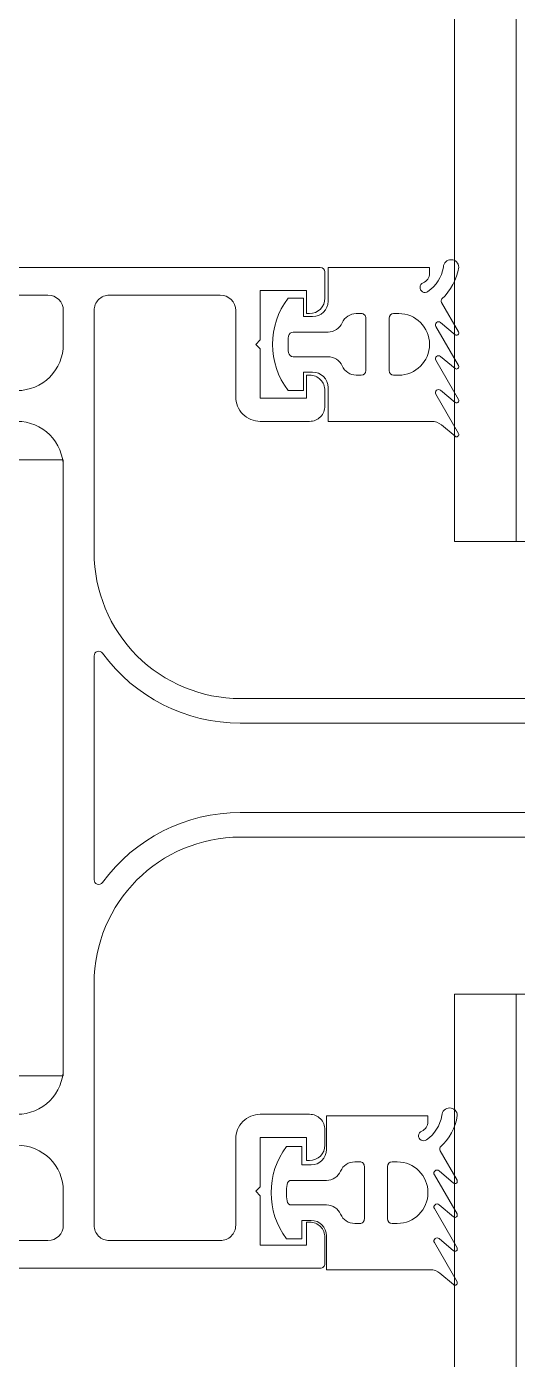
# Model space of a CAD drawing. Extents: x -1299 to 23780, y -3010 to 8106.
# Drawn here: x 16668.67 to 16671.86, y 1546.16 to 1554.81 of the extents above; entities that cross this region are included whole.
import ezdxf

# ---------------------------------------------------------------- set-up
doc = ezdxf.new("R2010")
doc.units = 0
doc.header["$LTSCALE"] = 25
doc.header["$MEASUREMENT"] = 0
doc.linetypes.add('DOT2', pattern=[0.125, 0, -0.125])
doc.linetypes.add('HIDDEN', pattern=[0.375, 0.25, -0.125])
doc.layers.get('0').update_dxf_attribs({"color": 9, "lineweight": 9})
for name, color, linetype, lineweight in [('10', 9, 'Continuous', 9), ('15', 9, 'Continuous', 9), ('20', 9, 'DOT2', 9), ('35', 9, 'Continuous', 9), ('40B', 9, 'Continuous', 9)]:
    doc.layers.add(name, color=color, linetype=linetype, lineweight=lineweight)

# ---------------------------------------------------------------- blocks, each defined once
blk = doc.blocks.new('*U492')
at = {"layer": '10'}
blk.add_line((-1.468840347965794, -18.9468617151615), (-1.468840347965794, -22.6988617151037), dxfattribs=at)
blk.add_lwpolyline([(-1.999999999970839, -10.40519760320785), (1.999999999970953, -10.40519760320785), (1.999999999970953, -16.40519760312054), (-1.999999999970839, -16.40519760312054)], close=True, dxfattribs=at)
for points in [[(-2.250000000013812, -16.10519760309671, 0.4142135623730951), (-1.950000000018178, -16.40519760309871), (5.68e-14, -16.40519760309871), (1.950000000018178, -16.40519760309871, 0.4142135623730951), (2.250000000013812, -16.10519760309671)], [(2.450000000022612, -16.10519760309671, 0.4142135623730284), (2.750000000018246, -16.40519760309871), (2.970000000022025, -16.40519760309871, 0.4142135623730951), (3.07000000002057, -16.30519760309744), (3.07000000002057, -15.65519760309235)], [(3.250000000022566, -15.53519760309518), (3.250000000022566, -16.60519760310126), (3.250000000022566, -18.07519760311334, -0.4142135623735391), (3.220000000029983, -18.10519760311126), (3.050000000025477, -18.10519760311126, -0.4142135623730951), (2.950000000026932, -18.00519760310999), (2.950000000026932, -17.98519760311501), (3.100000000024748, -17.98519760311501), (3.100000000024748, -17.68519760311028), (2.780000000022425, -17.68519760311028), (2.750000000018246, -17.6551976031069), (2.720000000013953, -17.68519760311028), (2.400000000023339, -17.68519760311028), (2.400000000023339, -17.98519760311501), (2.550000000021157, -17.98519760311501), (2.550000000021157, -18.00519760310999, -0.4142135623730951), (2.450000000022612, -18.10519760311126), (2.350000000024067, -18.10519760311126, -0.4142135623730951), (2.250000000013812, -18.00519760310999), (2.250000000013812, -17.68519760311028, -0.4142135623730951), (2.410000000020829, -17.52519760310679), (2.970000000022025, -17.52519760310679, 0.4142135623730951), (3.07000000002057, -17.42519760310552), (3.07000000002057, -16.70519760310253, 0.4142135623730951), (2.970000000022025, -16.60519760310126), (1.400000000014586, -16.60519760310126, 0.4142135623730951), (0.4500000000051046, -17.55519760310471), (0.4500000000051046, -20.23519760313138)], [(-0.4500000000051046, -20.23519760313138), (-0.4500000000051046, -17.55519760310471, 0.4142135623730951), (-1.400000000002876, -16.60519760310126), (-2.970000000021912, -16.60519760310126, 0.4142135623730951), (-3.070000000020456, -16.70519760310253), (-3.070000000020456, -17.42519760310552, 0.4142135623730951), (-2.970000000021912, -17.52519760310679), (-2.410000000009119, -17.52519760310679, -0.4142135623730951), (-2.250000000013812, -17.68519760310755), (-2.250000000013812, -18.00519760310999, -0.4142135623730284), (-2.350000000023953, -18.10519760311126), (-2.450000000010902, -18.10519760311126, -0.4142135623730284), (-2.550000000021043, -18.00519760310999), (-2.550000000021043, -17.98519760311228), (-2.40000000001163, -17.98519760311228), (-2.40000000001163, -17.68519760310755), (-2.720000000013953, -17.68519760310755), (-2.750000000018133, -17.6551976031069), (-2.780000000022425, -17.68519760310755), (-3.100000000024748, -17.68519760310482), (-3.100000000024748, -17.98519760310592), (-2.950000000026932, -17.98519760311228), (-2.950000000026932, -18.00519760310999, -0.4142135623730951), (-3.050000000013767, -18.10519760311126), (-3.220000000018274, -18.10519760311126, -0.4142135623735389), (-3.250000000022566, -18.07519760311334), (-3.250000000022566, -16.60519760310126), (-3.250000000022566, -15.53519760308972, -0.4142135623733171)], [(-3.070000000020456, -15.65519760309235), (-3.070000000020456, -16.30519760309744, 0.4142135623730951), (-2.970000000021912, -16.40519760309871), (-2.750000000018133, -16.40519760309871, 0.4142135623730506), (-2.450000000010902, -16.10519760309671)]]:
    blk.add_lwpolyline(points, format="xyb", dxfattribs=at)
for points in [[(0.2600000000055047, -19.905197603126, 0.4142135623730951), (0.2899999999980878, -19.87519760312807), (0.2899999999980878, -17.55519760310471, -0.2391816023823669), (0.7445145166836369, -16.65940812942244, 0.7252470296342042), (0.7267986928123378, -16.60519760310126), (5.68e-14, -16.60519760310126), (-0.7267986928123378, -16.60519760310126, 0.7252470296342604), (-0.7445145166836369, -16.65940812942244, -0.2391816023823647), (-0.2899999999980878, -17.55519760310471), (-0.2900000000096838, -19.87519760312807, 0.4142135623733171), (-0.2600000000055047, -19.905197603126), (5.68e-14, -19.905197603126)], [(-2.470000841030753, -18.12519784340657, -0.4142135623726288), (-2.570000841036574, -18.02519784340438), (-2.570000841036574, -17.96519784340671), (-2.450000841033954, -17.96519784340671), (-2.450000841033954, -17.86519784340453, 0.3333333333332321), (-3.050000841047051, -17.86519784340453), (-3.050000841047051, -17.96519784340671), (-2.930000841044432, -17.96519784340671), (-2.930000841044432, -18.02519784340438, -0.4142135623730951), (-3.030000841042976, -18.12519784340657), (-3.250000841051416, -18.12519784340657), (-3.250000841051416, -18.78467284872204), (-3.210521446608083, -18.78467284872204, 0.3076847592327314), (-3.15008207709053, -18.74359109725083, -1.128701775593258), (-3.093050200151822, -18.77457037768727, -0.2012120834861351), (-3.251295199175558, -18.87516656883054, 0.9785310008365528), (-3.250821673778602, -18.97519784343058, 0.1612998685772857), (-3.044731790725393, -18.86481259009997, -0.3075716929249019), (-3.022312757575321, -18.86316905927197), (-2.831753973625212, -18.97318822449051, 0.8390996311750223), (-2.812763306976023, -18.95055602928733), (-2.891905644590053, -18.85623786410906, -0.8390996311790603), (-2.866584755722044, -18.82606160383693), (-2.611753973616771, -18.97318822449051, 0.8390996311775001), (-2.592763306967583, -18.95055602928733), (-2.671905644581613, -18.85623786410906, -0.8390996311751685), (-2.64658475572088, -18.82606160383693), (-2.391753973615607, -18.97318822449051, 0.8390996311802112), (-2.372763306966419, -18.95055602928733), (-2.451905644573173, -18.85623786410906, -0.8390996311790603), (-2.42658475571244, -18.82606160383693), (-2.171753973607167, -18.97318822449051, 0.8390996311805551), (-2.152763306957979, -18.95055602928733), (-2.226605285339076, -18.8625545862651, -0.1763269807083487), (-2.250000841029589, -18.79827582529651), (-2.250000841029589, -18.12519784340657)], [(3.03884536107779, -18.11537302817123, -0.4142135623726288), (2.938845361071968, -18.01537302816905), (2.938845361071968, -17.95537302817138), (3.058845361074588, -17.95537302817138), (3.058845361074588, -17.85537302816919, 0.3333333333332321), (2.458845361061491, -17.85537302816919), (2.458845361061491, -17.95537302817138), (2.578845361064111, -17.95537302817138), (2.578845361064111, -18.01537302816905, -0.4142135623730951), (2.478845361065566, -18.11537302817123), (2.258845361057126, -18.11537302817123), (2.258845361057126, -18.7748480334867), (2.298324755500459, -18.7748480334867, 0.3076847592327314), (2.358764125018012, -18.73376628201549, -1.128701775593258), (2.415796001956721, -18.76474556245193, -0.2012120834861351), (2.257551002932984, -18.8653417535952, 0.9785310008365528), (2.25802452832994, -18.96537302819524, 0.1612998685772857), (2.46411441138315, -18.85498777486464, -0.3075716929249019), (2.486533444533222, -18.85334424403663), (2.677092228483331, -18.96336340925518, 0.8390996311750223), (2.696082895132519, -18.94073121405199), (2.616940557518489, -18.84641304887373, -0.8390996311790603), (2.642261446386498, -18.8162367886016), (2.897092228491771, -18.96336340925518, 0.8390996311775001), (2.916082895140959, -18.94073121405199), (2.836940557526929, -18.84641304887373, -0.8390996311751685), (2.862261446387662, -18.8162367886016), (3.117092228492936, -18.96336340925518, 0.8390996311802112), (3.136082895142124, -18.94073121405199), (3.056940557535369, -18.84641304887373, -0.8390996311790603), (3.082261446396103, -18.8162367886016), (3.337092228501377, -18.96336340925518, 0.8390996311805551), (3.356082895150564, -18.94073121405199), (3.282240916769467, -18.85272977102977, -0.1763269807083487), (3.258845361078954, -18.78845101006118), (3.258845361078954, -18.11537302817123)], [(-2.670000841035118, -18.12519784340657), (-2.670000841042394, -17.89859178779261, 0.3750467088369516), (-2.695946786983597, -17.86886697247064, 0.06787888806713), (-2.804054895097408, -17.86886697247064, 0.3750467088364983), (-2.830000841038612, -17.89859178779261), (-2.830000841038612, -18.12519784340657, -0.29821662669872), (-2.890000841043558, -18.21684935730627, 0.2982166266987449), (-2.950000841048507, -18.30850087120962), (-2.950000841048507, -18.34158685996408, 0.4142135623731131), (-2.920000841042393, -18.37158685996292), (-2.580000841038611, -18.37158685996292, 0.4142135623730951), (-2.550000841039775, -18.34158685996408), (-2.550000841039775, -18.30850087120962, 0.2982166266986086), (-2.610000841037447, -18.21684935730627, -0.2982166266982826)], [(2.838845361073424, -18.11537302817123), (2.838845361066148, -17.88876697255728, 0.3750467088369516), (2.812899415124945, -17.85904215723531, 0.06787888806713), (2.704791307011134, -17.85904215723531, 0.3750467088364983), (2.678845361069932, -17.88876697255728), (2.678845361069932, -18.11537302817123, -0.29821662669872), (2.618845361064984, -18.20702454207094, 0.2982166266987449), (2.558845361060036, -18.29867605597428), (2.558845361060036, -18.33176204472875, 0.4142135623731131), (2.588845361066148, -18.36176204472758), (2.928845361069931, -18.36176204472758, 0.4142135623730951), (2.958845361068767, -18.33176204472875), (2.958845361068767, -18.29867605597428, 0.2982166266986086), (2.898845361071096, -18.20702454207094, -0.2982166266982826)], [(2.558845361060036, -18.54176204472787), (2.558845361060036, -18.5748480334787, 0.9999999999999428), (2.958845361068767, -18.5748480334787), (2.958845361068767, -18.54176204472787, 0.4142135623731684), (2.928845361069931, -18.51176204472904), (2.588845361066148, -18.51176204472904, 0.4142135623730951)], [(-2.950000841048507, -18.55158685996321), (-2.950000841048507, -18.58467284871403, 0.9999999999999428), (-2.550000841039775, -18.58467284871403), (-2.550000841039775, -18.55158685996321, 0.4142135623731684), (-2.580000841038611, -18.52158685996437), (-2.920000841042393, -18.52158685996437, 0.4142135623730951)]]:
    blk.add_lwpolyline(points, format="xyb", close=True, dxfattribs=at)
at = {"layer": '15'}
for p, q in [((-1.468840347965794, -18.9468617151615), (-170.3011382848942, -18.9468617151615)), ((1.468840347965794, -18.9468617151615), (1.468840347965794, -22.6988617151037)), ((1.468840347965794, -18.9468617151615), (84.2274357585975, -18.9468617151615)), ((-1.468840347965794, -19.34686171515932), (-170.3011382848942, -19.34686171515932)), ((1.468840347965794, -19.34686171515932), (84.2274357585975, -19.34686171515932))]:
    blk.add_line(p, q, dxfattribs=at)
blk = doc.blocks.new('p-2. kat planı')
at = {"layer": '20', "linetype": 'HIDDEN'}
blk.add_lwpolyline([(16671.48666275984, 2158.025554581513, 0.152192309756974), (13054.42480239587, 1065.279036370582, 0.152192309756974)], format="xyb", dxfattribs=at)
at = {"layer": '40B'}
blk.add_lwpolyline([(13052.49999999928, 1837.500000004656), (13052.49999999928, 1065.502548781358), (13054.42480239587, 1065.502548781358, -0.1521855926196576), (16671.44686171444, 2158.21095216628), (16671.44686171444, 2226.093571196794), (16672.49999999928, 2226.093571196794), (16672.49999999928, 2372.500000004704), (15944.99999999205, 2372.500000004704), (15944.99999999205, 2365.000004310688), (14187.49999999982, 2363.00000431069), (14187.49999999912, 2825.00000000466), (13845.00000016377, 2825.00000000466), (13845.00000016377, 1845.000000004657), (13845.00000016377, 1837.500000004656)], format="xyb", close=True, dxfattribs=at)
at = {"layer": '10', "xscale": -1, "rotation": 90}
blk.add_blockref('*U492', (16652.49999999928, 1550.000000004616), dxfattribs=at)

msp = doc.modelspace()

# ---------------------------------------------------------------- linework, layer by layer
at = {"layer": '35'}
msp.add_lwpolyline([(16670.80354972348, 1862.432411817292, 0.1586689851619584), (13096.04324542952, 734.1560013442531, 0.1586689851619584)], format="xyb", dxfattribs=at)

# ---------------------------------------------------------------- block references
msp.add_blockref('p-2. kat planı', (0, 0))

doc.saveas('drawing.dxf')
